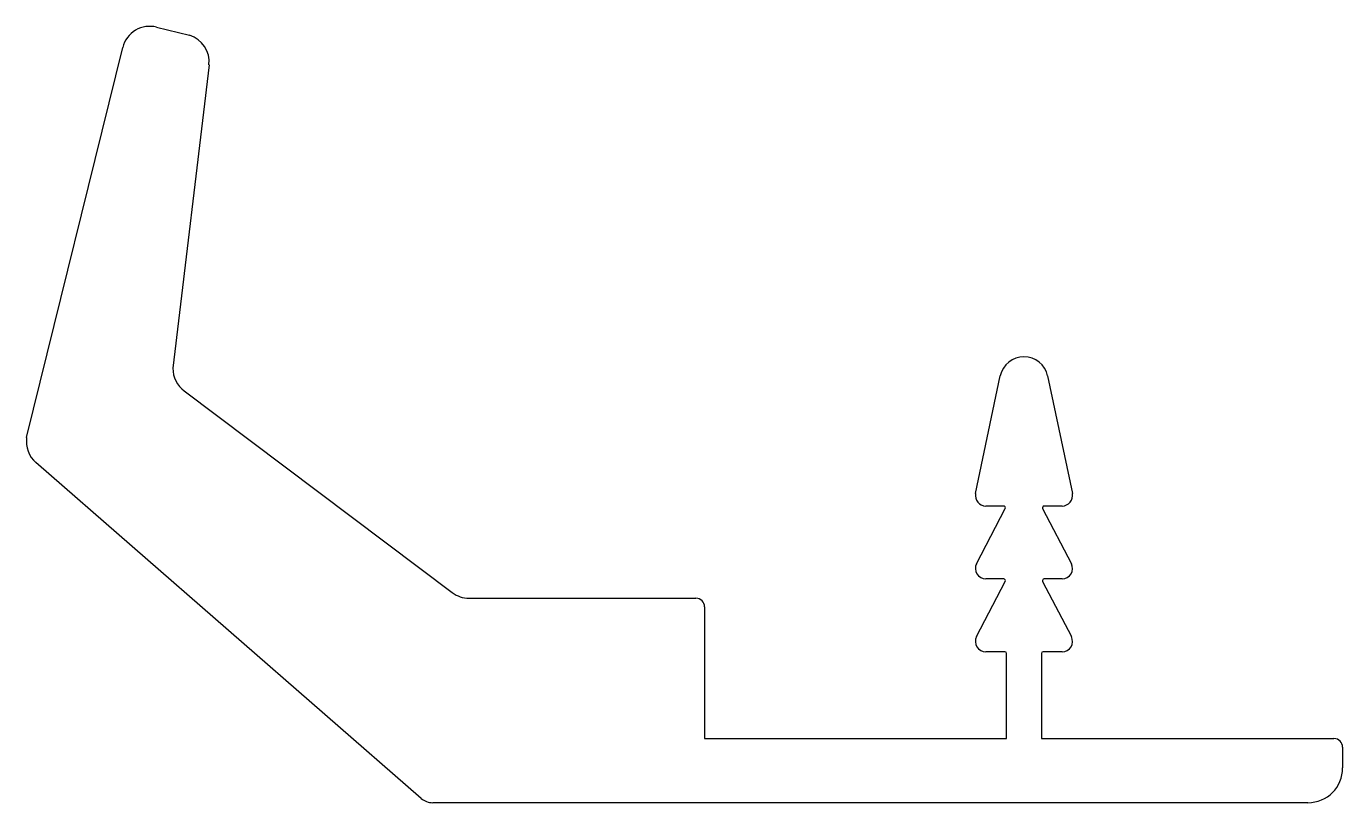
# Model space of a CAD drawing. Extents: x 1.4 to 39.3, y 1.1 to 23.5.
import ezdxf

# ---------------------------------------------------------------- set-up
doc = ezdxf.new("R2010")
doc.units = 0
doc.layers.get('0').update_dxf_attribs({"linetype": 'CONTINUOUS'})

msp = doc.modelspace()

# ---------------------------------------------------------------- linework, layer by layer
for p, q in [((5.108, 23.43), (6.055, 23.196)), ((1.365, 11.613), (4.134, 22.846)), ((6.618, 22.343), (5.578, 13.607)), ((28.7, 10), (29.412, 13.385)), ((30.776, 13.385), (31.487, 10)), ((5.907, 12.952), (13.626, 7.142)), ((12.734, 1.216), (1.631, 10.888)), ((28.728, 7.977), (29.556, 9.565)), ((29.511, 9.638), (28.994, 9.638)), ((30.632, 9.565), (31.46, 7.977)), ((31.194, 9.638), (30.676, 9.638)), ((28.728, 5.877), (29.556, 7.465)), ((29.511, 7.538), (28.994, 7.538)), ((30.632, 7.465), (31.46, 5.877)), ((31.194, 7.538), (30.676, 7.538)), ((14.107, 6.982), (20.644, 6.98)), ((20.894, 6.73), (20.894, 2.938)), ((29.544, 5.438), (28.994, 5.438)), ((29.594, 2.938), (29.594, 5.388)), ((30.594, 5.388), (30.594, 2.938)), ((31.194, 5.438), (30.644, 5.438)), ((20.894, 2.938), (29.594, 2.938)), ((30.594, 2.938), (39.024, 2.938)), ((39.274, 2.688), (39.274, 2.093)), ((38.274, 1.093), (13.062, 1.093))]:
    msp.add_line(p, q)
for centre, radius, start, end in [((4.911, 22.654), 0.8, 75.7731, 166.152), ((5.822, 22.431), 0.8, 353.6929, 73.1165), ((30.094, 13.241), 0.697, 11.8706, 168.1294), ((6.378, 13.599), 0.8, 179.4272, 233.8898), ((2.156, 11.491), 0.8, 171.2054, 228.9609), ((28.994, 9.938), 0.3, 168.1294, 270), ((31.194, 9.938), 0.3, 270, 11.8706), ((29.511, 9.588), 0.05, 332.4676, 90), ((30.676, 9.588), 0.05, 90, 207.5324), ((28.994, 7.838), 0.3, 152.4676, 270), ((31.194, 7.838), 0.3, 270, 27.5324), ((29.511, 7.488), 0.05, 332.4676, 90), ((30.676, 7.488), 0.05, 90, 207.5324), ((14.107, 7.782), 0.8, 233.0328, 269.9827), ((20.644, 6.73), 0.25, 360, 89.9827), ((28.994, 5.738), 0.3, 152.4676, 270), ((31.194, 5.738), 0.3, 270, 27.5324), ((29.544, 5.388), 0.05, 0, 90), ((30.644, 5.388), 0.05, 90, 180), ((39.024, 2.688), 0.25, 360, 90), ((38.274, 2.093), 1, 270, 0), ((13.062, 1.593), 0.5, 228.9427, 270)]:
    msp.add_arc(centre, radius, start, end)

doc.saveas('drawing.dxf')
